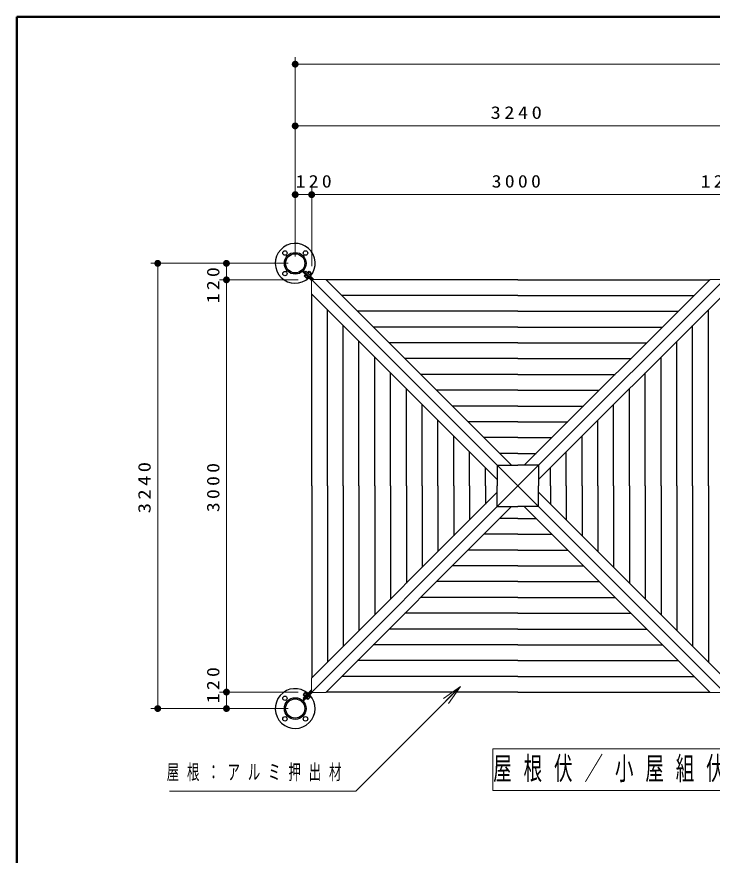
# Model space of a CAD drawing. Units: millimetres on the paper, scale 1:50. Extents: x -365 to 10, y -38 to 257.
# Drawn here: x -365 to -263.8, y 135 to 257 of the extents above; entities that cross this region are included whole.
import ezdxf

# ---------------------------------------------------------------- set-up
doc = ezdxf.new("R2010")
doc.units = ezdxf.units.MM
doc.layers.add('LY_1', color=7, linetype='Continuous', lineweight=13)
doc.layers.add('LY_2', color=7, linetype='Continuous', lineweight=13)
doc.styles.add('ＭＳ ゴシック', font='')
doc.styles.get('ＭＳ ゴシック').set_extended_font_data('MS Gothic')

# ---------------------------------------------------------------- blocks, each defined once
blk = doc.blocks.new('filled_dot')
at = {"color": 0, "linetype": 'Continuous', "lineweight": -2, "const_width": 1.25}
blk.add_lwpolyline([(-0.625, 0, 1), (0.625, 0, 1)], format="xyb", close=True, dxfattribs=at)

msp = doc.modelspace()

# ---------------------------------------------------------------- linework, layer by layer
at = {"layer": 'LY_1'}
for p, q in [((-324.491, 222.114), (-324.491, 251.099)), ((-324.491, 250.099), (-194.891, 250.099)), ((-324.491, 222.114), (-324.491, 242.114)), ((-324.491, 241.114), (-259.691, 241.114)), ((-322.091, 220.695), (-322.091, 232.114)), ((-324.491, 231.114), (-318.601, 231.114)), ((-322.091, 231.114), (-262.091, 231.114)), ((-265.611, 231.114), (-259.691, 231.114)), ((-325.491, 221.114), (-345.491, 221.114)), ((-344.491, 156.314), (-344.491, 221.114)), ((-334.491, 215.193), (-334.491, 221.114)), ((-324.072, 218.714), (-335.491, 218.714)), ((-334.491, 158.714), (-334.491, 218.714)), ((-334.491, 156.314), (-334.491, 162.92)), ((-324.072, 158.714), (-335.491, 158.714)), ((-302.916, 157.777), (-300.442, 159.544)), ((-300.442, 159.544), (-302.563, 157.423)), ((-300.442, 159.544), (-302.209, 157.069)), ((-325.491, 156.314), (-345.491, 156.314)), ((-295.719, 150.442), (-295.719, 144.386)), ((-223.663, 150.442), (-295.719, 150.442)), ((-295.719, 144.386), (-223.663, 144.386))]:
    msp.add_line(p, q, dxfattribs=at)
at = {"layer": 'LY_1', "lineweight": 25}
for p, q in [((-323.439, 219.935), (-322.138, 218.633)), ((-323.439, 219.935), (-322.367, 218.862)), ((-323.312, 220.062), (-322.01, 218.76)), ((-323.312, 220.062), (-321.963, 218.714)), ((-323.088, 219.838), (-322.961, 219.965)), ((-322.961, 219.965), (-321.709, 218.714)), ((-322.748, 219.753), (-322.703, 219.798)), ((-322.279, 219.374), (-322.703, 219.798)), ((-322.689, 219.784), (-322.505, 219.968)), ((-322.604, 219.699), (-322.384, 219.92)), ((-322.109, 219.572), (-322.505, 219.968)), ((-322.157, 219.694), (-322.384, 219.92)), ((-322.378, 219.473), (-322.157, 219.694)), ((-323.034, 219.439), (-323.175, 219.298)), ((-322.779, 218.902), (-323.175, 219.298)), ((-322.949, 219.354), (-323.091, 219.213)), ((-323.003, 219.498), (-323.048, 219.453)), ((-322.624, 219.029), (-323.048, 219.453)), ((-322.723, 219.128), (-322.864, 218.987)), ((-322.638, 219.043), (-322.779, 218.902)), ((-322.579, 219.074), (-322.624, 219.029)), ((-322.367, 218.862), (-322.239, 218.989)), ((-322.324, 219.329), (-322.279, 219.374)), ((-322.293, 219.388), (-322.109, 219.572)), ((-323.439, 157.493), (-322.091, 158.841)), ((-323.439, 157.493), (-322.138, 158.794)), ((-322.949, 158.695), (-323.345, 158.299)), ((-323.342, 157.844), (-322.091, 159.095)), ((-323.312, 157.365), (-322.01, 158.667)), ((-323.071, 158.647), (-323.297, 158.421)), ((-322.85, 158.426), (-323.071, 158.647)), ((-322.765, 158.511), (-322.949, 158.695)), ((-323.161, 158.115), (-323.345, 158.299)), ((-323.215, 157.717), (-323.342, 157.844)), ((-323.312, 157.365), (-322.239, 158.438)), ((-323.076, 158.2), (-323.297, 158.421)), ((-322.751, 158.525), (-323.175, 158.101)), ((-323.13, 158.056), (-323.175, 158.101)), ((-322.876, 157.801), (-322.83, 157.756)), ((-322.406, 158.18), (-322.83, 157.756)), ((-322.816, 157.77), (-322.675, 157.629)), ((-322.706, 158.48), (-322.751, 158.525)), ((-322.731, 157.855), (-322.59, 157.714)), ((-322.279, 158.025), (-322.675, 157.629)), ((-322.505, 158.081), (-322.364, 157.94)), ((-322.451, 158.226), (-322.406, 158.18)), ((-322.42, 158.166), (-322.279, 158.025)), ((-322.239, 158.438), (-322.367, 158.565))]:
    msp.add_line(p, q, dxfattribs=at)
at = {"layer": 'LY_1', "color": 131}
for p, q in [((-322.138, 216.674), (-322.138, 218.76)), ((-320.052, 218.76), (-322.138, 218.76)), ((-322.138, 216.674), (-322.138, 218.76)), ((-264.13, 218.76), (-262.044, 218.76)), ((-264.13, 218.76), (-262.044, 218.76)), ((-322.138, 160.753), (-322.138, 158.667)), ((-320.052, 158.667), (-322.138, 158.667)), ((-320.052, 158.667), (-322.138, 158.667)), ((-264.13, 158.667), (-262.044, 158.667))]:
    msp.add_line(p, q, dxfattribs=at)
at = {"layer": 'LY_1', "color": 131, "lineweight": 25}
for p, q in [((-295.091, 191.714), (-322.138, 218.76)), ((-295.091, 191.714), (-322.138, 218.76)), ((-295.091, 191.714), (-322.138, 218.76)), ((-293.005, 191.714), (-320.052, 218.76)), ((-291.177, 191.714), (-264.13, 218.76)), ((-291.177, 191.714), (-264.13, 218.76)), ((-289.091, 191.714), (-262.044, 218.76)), ((-289.091, 191.714), (-262.044, 218.76)), ((-289.091, 191.714), (-262.044, 218.76)), ((-295.091, 189.628), (-322.138, 216.674)), ((-295.091, 189.628), (-322.138, 216.674)), ((-289.091, 189.628), (-262.044, 216.674)), ((-295.091, 187.8), (-322.138, 160.753)), ((-289.091, 187.8), (-262.044, 160.753)), ((-289.091, 187.8), (-262.044, 160.753)), ((-295.091, 185.714), (-322.138, 158.667)), ((-295.091, 185.714), (-322.138, 158.667)), ((-295.091, 185.714), (-322.138, 158.667)), ((-293.005, 185.714), (-320.052, 158.667)), ((-293.005, 185.714), (-320.052, 158.667)), ((-291.177, 185.714), (-264.13, 158.667)), ((-289.091, 185.714), (-262.044, 158.667)), ((-289.091, 185.714), (-262.044, 158.667)), ((-289.091, 185.714), (-262.044, 158.667))]:
    msp.add_line(p, q, dxfattribs=at)
at = {"layer": 'LY_1', "color": 4, "lineweight": 25}
for p, q in [((-292.091, 218.714), (-320.005, 218.714)), ((-292.091, 218.714), (-264.177, 218.714)), ((-292.091, 218.714), (-264.177, 218.714)), ((-322.091, 188.714), (-322.091, 216.628)), ((-322.091, 188.714), (-322.091, 216.628)), ((-322.091, 188.714), (-322.091, 160.8)), ((-292.091, 158.714), (-320.005, 158.714)), ((-292.091, 158.714), (-320.005, 158.714)), ((-292.091, 158.714), (-264.177, 158.714))]:
    msp.add_line(p, q, dxfattribs=at)
at = {"layer": 'LY_1', "color": 12, "lineweight": 25}
for p, q in [((-292.091, 216.434), (-317.725, 216.434)), ((-292.091, 216.434), (-266.456, 216.434)), ((-292.091, 216.434), (-266.456, 216.434)), ((-319.811, 188.714), (-319.811, 214.348)), ((-319.811, 188.714), (-319.811, 214.348)), ((-292.091, 214.135), (-315.427, 214.135)), ((-292.091, 214.135), (-268.755, 214.135)), ((-292.091, 214.135), (-268.755, 214.135)), ((-264.37, 188.714), (-264.37, 214.348)), ((-317.513, 188.714), (-317.513, 212.049)), ((-317.513, 188.714), (-317.513, 212.049)), ((-292.091, 211.837), (-313.128, 211.837)), ((-292.091, 211.837), (-271.054, 211.837)), ((-292.091, 211.837), (-271.054, 211.837)), ((-266.669, 188.714), (-266.669, 212.049)), ((-315.214, 188.714), (-315.214, 209.751)), ((-315.214, 188.714), (-315.214, 209.751)), ((-292.091, 209.538), (-310.829, 209.538)), ((-292.091, 209.538), (-273.352, 209.538)), ((-292.091, 209.538), (-273.352, 209.538)), ((-268.968, 188.714), (-268.968, 209.751)), ((-312.915, 188.714), (-312.915, 207.452)), ((-312.915, 188.714), (-312.915, 207.452)), ((-292.091, 207.239), (-308.53, 207.239)), ((-292.091, 207.239), (-275.651, 207.239)), ((-292.091, 207.239), (-275.651, 207.239)), ((-271.267, 188.714), (-271.267, 207.452)), ((-310.616, 188.714), (-310.616, 205.153)), ((-310.616, 188.714), (-310.616, 205.153)), ((-273.565, 188.714), (-273.565, 205.153)), ((-292.091, 204.94), (-306.231, 204.94)), ((-292.091, 204.94), (-277.95, 204.94)), ((-292.091, 204.94), (-277.95, 204.94)), ((-308.317, 188.714), (-308.317, 202.854)), ((-308.317, 188.714), (-308.317, 202.854)), ((-292.091, 202.641), (-303.933, 202.641)), ((-292.091, 202.641), (-280.249, 202.641)), ((-292.091, 202.641), (-280.249, 202.641)), ((-275.864, 188.714), (-275.864, 202.854)), ((-306.019, 188.714), (-306.019, 200.556)), ((-306.019, 188.714), (-306.019, 200.556)), ((-292.091, 200.343), (-301.634, 200.343)), ((-292.091, 200.343), (-282.548, 200.343)), ((-292.091, 200.343), (-282.548, 200.343)), ((-278.163, 188.714), (-278.163, 200.556)), ((-303.72, 188.714), (-303.72, 198.257)), ((-303.72, 188.714), (-303.72, 198.257)), ((-292.091, 198.044), (-299.335, 198.044)), ((-292.091, 198.044), (-284.846, 198.044)), ((-292.091, 198.044), (-284.846, 198.044)), ((-280.462, 188.714), (-280.462, 198.257)), ((-301.421, 188.714), (-301.421, 195.958)), ((-301.421, 188.714), (-301.421, 195.958)), ((-292.091, 195.745), (-297.036, 195.745)), ((-292.091, 195.745), (-287.145, 195.745)), ((-292.091, 195.745), (-287.145, 195.745)), ((-282.76, 188.714), (-282.76, 195.958)), ((-299.122, 188.714), (-299.122, 193.659)), ((-299.122, 188.714), (-299.122, 193.659)), ((-292.091, 193.446), (-294.738, 193.446)), ((-292.091, 193.446), (-289.444, 193.446)), ((-292.091, 193.446), (-289.444, 193.446)), ((-285.059, 188.714), (-285.059, 193.659)), ((-296.824, 188.714), (-296.824, 191.36)), ((-296.824, 188.714), (-296.824, 191.36)), ((-287.358, 188.714), (-287.358, 191.36)), ((-319.811, 188.714), (-319.811, 163.079)), ((-317.513, 188.714), (-317.513, 165.378)), ((-315.214, 188.714), (-315.214, 167.677)), ((-312.915, 188.714), (-312.915, 169.975)), ((-310.616, 188.714), (-310.616, 172.274)), ((-308.317, 188.714), (-308.317, 174.573)), ((-306.019, 188.714), (-306.019, 176.872)), ((-303.72, 188.714), (-303.72, 179.17)), ((-301.421, 188.714), (-301.421, 181.469)), ((-299.122, 188.714), (-299.122, 183.768)), ((-296.824, 188.714), (-296.824, 186.067)), ((-287.358, 188.714), (-287.358, 186.067)), ((-287.358, 188.714), (-287.358, 186.067)), ((-285.059, 188.714), (-285.059, 183.768)), ((-285.059, 188.714), (-285.059, 183.768)), ((-282.76, 188.714), (-282.76, 181.469)), ((-282.76, 188.714), (-282.76, 181.469)), ((-280.462, 188.714), (-280.462, 179.17)), ((-280.462, 188.714), (-280.462, 179.17)), ((-278.163, 188.714), (-278.163, 176.872)), ((-278.163, 188.714), (-278.163, 176.872)), ((-275.864, 188.714), (-275.864, 174.573)), ((-275.864, 188.714), (-275.864, 174.573)), ((-273.565, 188.714), (-273.565, 172.274)), ((-273.565, 188.714), (-273.565, 172.274)), ((-271.267, 188.714), (-271.267, 169.975)), ((-271.267, 188.714), (-271.267, 169.975)), ((-268.968, 188.714), (-268.968, 167.677)), ((-268.968, 188.714), (-268.968, 167.677)), ((-266.669, 188.714), (-266.669, 165.378)), ((-266.669, 188.714), (-266.669, 165.378)), ((-264.37, 188.714), (-264.37, 163.079)), ((-264.37, 188.714), (-264.37, 163.079)), ((-292.091, 183.981), (-294.738, 183.981)), ((-292.091, 183.981), (-294.738, 183.981)), ((-292.091, 183.981), (-289.444, 183.981)), ((-292.091, 181.682), (-297.036, 181.682)), ((-292.091, 181.682), (-297.036, 181.682)), ((-292.091, 181.682), (-287.145, 181.682)), ((-292.091, 179.383), (-299.335, 179.383)), ((-292.091, 179.383), (-299.335, 179.383)), ((-292.091, 179.383), (-284.846, 179.383)), ((-292.091, 177.084), (-301.634, 177.084)), ((-292.091, 177.084), (-301.634, 177.084)), ((-292.091, 177.084), (-282.548, 177.084)), ((-292.091, 174.786), (-303.933, 174.786)), ((-292.091, 174.786), (-303.933, 174.786)), ((-292.091, 174.786), (-280.249, 174.786)), ((-292.091, 172.487), (-306.231, 172.487)), ((-292.091, 172.487), (-306.231, 172.487)), ((-292.091, 172.487), (-277.95, 172.487)), ((-292.091, 170.188), (-308.53, 170.188)), ((-292.091, 170.188), (-308.53, 170.188)), ((-292.091, 170.188), (-275.651, 170.188)), ((-292.091, 167.889), (-310.829, 167.889)), ((-292.091, 167.889), (-310.829, 167.889)), ((-292.091, 167.889), (-273.352, 167.889)), ((-292.091, 165.591), (-313.128, 165.591)), ((-292.091, 165.591), (-313.128, 165.591)), ((-292.091, 165.591), (-271.054, 165.591)), ((-292.091, 163.292), (-315.427, 163.292)), ((-292.091, 163.292), (-315.427, 163.292)), ((-292.091, 163.292), (-268.755, 163.292)), ((-292.091, 160.993), (-317.725, 160.993)), ((-292.091, 160.993), (-317.725, 160.993)), ((-292.091, 160.993), (-266.456, 160.993))]:
    msp.add_line(p, q, dxfattribs=at)
at = {"layer": 'LY_1', "color": 2, "lineweight": 25}
for p, q in [((-292.091, 188.714), (-295.091, 191.714)), ((-295.091, 191.714), (-295.091, 188.714)), ((-292.091, 188.714), (-295.091, 191.714)), ((-295.091, 191.714), (-292.091, 191.714)), ((-292.091, 188.714), (-295.091, 191.714)), ((-295.091, 191.714), (-295.091, 188.714)), ((-292.091, 188.714), (-289.091, 191.714)), ((-289.091, 191.714), (-292.091, 191.714)), ((-292.091, 188.714), (-289.091, 191.714)), ((-292.091, 188.714), (-289.091, 191.714)), ((-289.091, 191.714), (-292.091, 191.714)), ((-289.091, 191.714), (-289.091, 188.714)), ((-292.091, 188.714), (-295.091, 185.714)), ((-292.091, 188.714), (-295.091, 185.714)), ((-292.091, 188.714), (-295.091, 185.714)), ((-295.091, 185.714), (-295.091, 188.714)), ((-292.091, 188.714), (-289.091, 185.714)), ((-292.091, 188.714), (-289.091, 185.714)), ((-292.091, 188.714), (-289.091, 185.714)), ((-289.091, 185.714), (-289.091, 188.714)), ((-289.091, 185.714), (-289.091, 188.714)), ((-295.091, 185.714), (-292.091, 185.714)), ((-295.091, 185.714), (-292.091, 185.714)), ((-289.091, 185.714), (-292.091, 185.714))]:
    msp.add_line(p, q, dxfattribs=at)
at = {"layer": 'LY_1'}
msp.add_lwpolyline([(-300.442, 159.544), (-315.679, 144.307), (-342.765, 144.307)], dxfattribs=at)
at = {"layer": 'LY_1', "lineweight": 25}
for centre, radius in [((-325.991, 222.614), 0.32), ((-324.491, 221.114), 1.58), ((-324.491, 221.114), 1.58), ((-324.491, 221.114), 1.398), ((-324.491, 221.114), 1.398), ((-322.991, 222.614), 0.32), ((-325.991, 219.614), 0.32), ((-325.991, 157.814), 0.32), ((-324.491, 156.314), 1.58), ((-324.491, 156.314), 1.58), ((-324.491, 156.314), 1.398), ((-324.491, 156.314), 1.398), ((-325.991, 154.814), 0.32), ((-322.991, 154.814), 0.32)]:
    msp.add_circle(centre, radius, dxfattribs=at)
for centre, start, end in [((-324.491, 221.114), 320.34217, 313.22157), ((-324.491, 156.314), 50.34217, 43.22157)]:
    msp.add_arc(centre, 2.9, start, end, dxfattribs=at)
at = {"layer": 'LY_2', "lineweight": 50}
for p, q in [((0, 257), (-365, 257)), ((-365, 257), (-365, 0))]:
    msp.add_line(p, q, dxfattribs=at)

# ---------------------------------------------------------------- block references
at = {"layer": 'LY_1', "xscale": 0.4, "yscale": 0.4}
for p in [(-324.491, 250.099), (-324.491, 241.114), (-324.491, 231.114), (-322.091, 231.114)]:
    msp.add_blockref('filled_dot', p, dxfattribs=at)
for p, rotation in [((-322.091, 231.114), 180), ((-344.491, 221.114), 270), ((-334.491, 221.114), 270), ((-334.491, 218.714), 270), ((-334.491, 218.714), 90), ((-334.491, 158.714), 270), ((-334.491, 158.714), 90), ((-344.491, 156.314), 90), ((-334.491, 156.314), 90)]:
    msp.add_blockref('filled_dot', p, dxfattribs=dict(at, rotation=rotation))

# ---------------------------------------------------------------- texts
at = {"layer": 'LY_1', "style": 'ＭＳ ゴシック'}
for s, insert, char_height, attachment_point in [('\\T1.33;\\W1.2;3240', (-292.091, 242.114), 1.833, 8), ('\\T1.33;\\W1.15;120', (-321.57, 232.114), 1.833, 8), ('\\T1.33;\\W1.15;3000', (-292.091, 232.114), 1.833, 8), ('\\T1.33;\\W1.15;120', (-262.642, 232.114), 1.833, 8), ('\\T1.64;\\W0.6;屋根伏／小屋組伏図\u3000Ｓ＝１／５０', (-295.691, 147.414), 3.299, 4), ('\\T1.64;\\W0.6;屋根：アルミ押出材', (-343.181, 146.957), 2.199, 4)]:
    msp.add_mtext(s, dxfattribs=dict(at, insert=insert, char_height=char_height, attachment_point=attachment_point))
at = {"layer": 'LY_1', "char_height": 1.833, "attachment_point": 8, "rotation": 90, "style": 'ＭＳ ゴシック'}
for s, insert in [('\\T1.33;\\W1.15;120', (-335.491, 218.162)), ('\\T1.33;\\W1.2;3240', (-345.491, 188.714)), ('\\T1.33;\\W1.15;3000', (-335.491, 188.714)), ('\\T1.33;\\W1.15;120', (-335.491, 159.951))]:
    msp.add_mtext(s, dxfattribs=dict(at, insert=insert))

doc.saveas('drawing.dxf')
